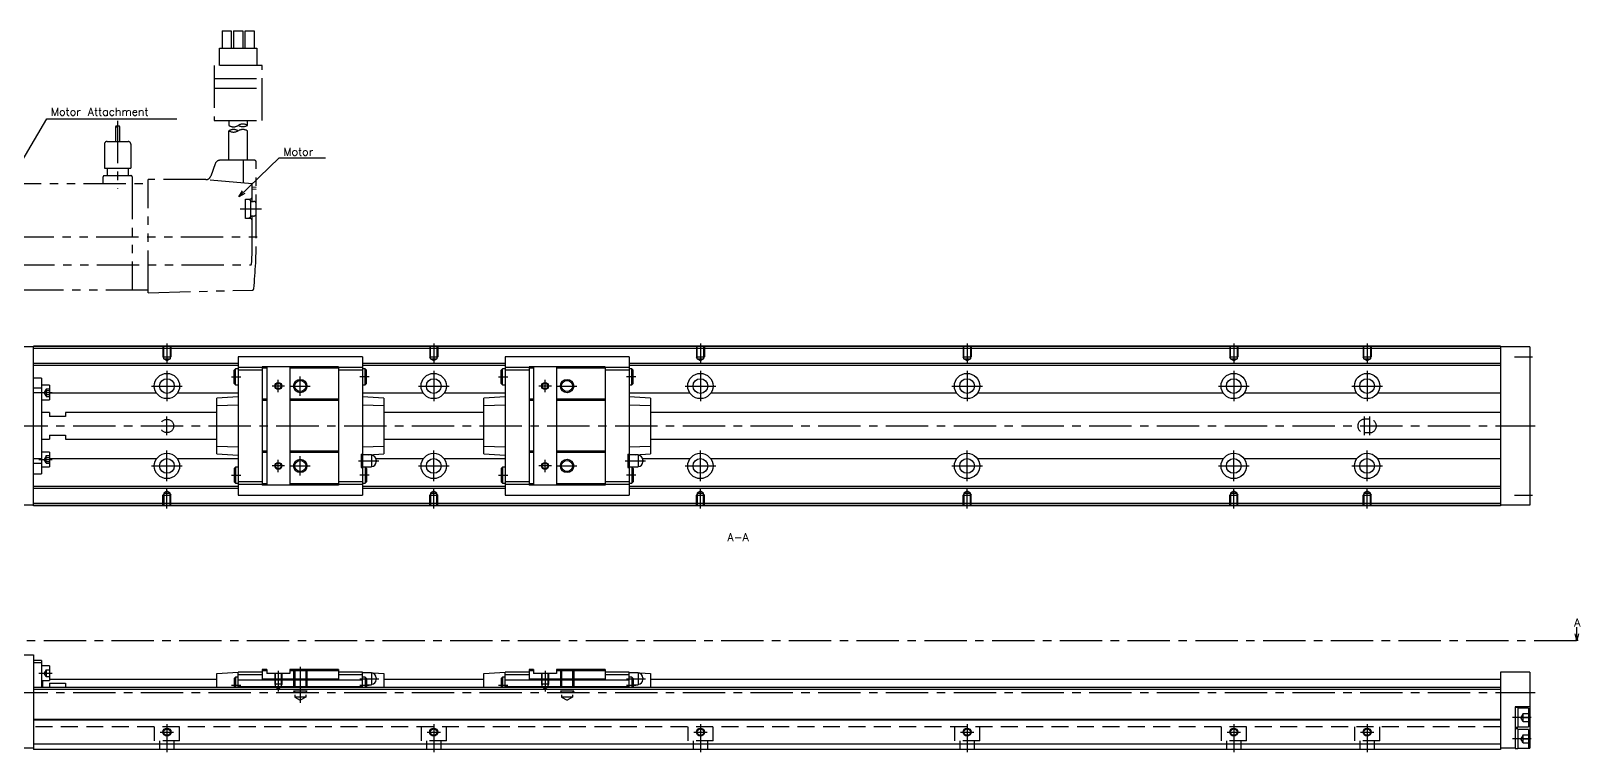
# Model space of a CAD drawing. Extents: x -2 to 875, y -8 to 279.
# Drawn here: x 294 to 875, y 9 to 279 of the extents above; entities that cross this region are included whole.
import ezdxf

# ---------------------------------------------------------------- set-up
doc = ezdxf.new("R2010")
doc.units = 0
doc.header["$LTSCALE"] = 0.5
for name, pattern in [('CENTER', [50.8, 31.75, -6.35, 6.35, -6.35]), ('DASHED', [19.05, 12.7, -6.35]), ('PHANTOM', [63.5, 31.75, -6.35, 6.35, -6.35, 6.35, -6.35])]:
    doc.linetypes.add(name, pattern=pattern)
for name, color, linetype in [('MSM_CENTER', 1, 'CENTER'), ('MSM_CONTINUOUS', 7, 'CONTINUOUS'), ('MSM_DASHED', 4, 'DASHED'), ('MSM_IMAGINARY', 6, 'PHANTOM'), ('MSM_NARROW', 5, 'CONTINUOUS'), ('MSM_PART_NUMBER', 7, 'CONTINUOUS')]:
    doc.layers.add(name, color=color, linetype=linetype)
doc.styles.get("Standard").update_dxf_attribs({"font": 'txt.shx', "height": 3, "bigfont": 'bigfont.shx'})

msp = doc.modelspace()

# ---------------------------------------------------------------- linework, layer by layer
at = {"layer": 'MSM_CENTER'}
for p, q in [((344.76, 162.3), (344.76, 154.79)), ((444.76, 162.3), (444.76, 154.79)), ((544.76, 162.3), (544.76, 154.79)), ((644.76, 162.3), (644.76, 154.79)), ((744.76, 162.3), (744.76, 154.79)), ((794.76, 162.3), (794.76, 154.79)), ((850.01, 157.3), (856.76, 157.3)), ((344.76, 152.05), (344.76, 140.55)), ((444.76, 152.05), (444.76, 140.55)), ((544.76, 152.05), (544.76, 140.55)), ((644.76, 152.05), (644.76, 140.55)), ((744.76, 152.05), (744.76, 140.55)), ((794.76, 152.05), (794.76, 140.55)), ((339.01, 146.3), (350.51, 146.3)), ((369.01, 149.8), (372.51, 149.8)), ((388.88, 146.3), (384.15, 146.3)), ((386.51, 143.93), (386.51, 148.66)), ((391.14, 146.3), (398.39, 146.3)), ((394.76, 142.67), (394.76, 149.92)), ((420.51, 149.8), (417.01, 149.8)), ((439.01, 146.3), (450.51, 146.3)), ((469.01, 149.8), (472.51, 149.8)), ((488.88, 146.3), (484.15, 146.3)), ((486.51, 143.93), (486.51, 148.66)), ((491.14, 146.3), (498.39, 146.3)), ((520.51, 149.8), (517.01, 149.8)), ((539.01, 146.3), (550.51, 146.3)), ((639.01, 146.3), (650.51, 146.3)), ((739.01, 146.3), (750.51, 146.3)), ((789.01, 146.3), (800.51, 146.3)), ((296.76, 143.85), (301.76, 143.85)), ((344.76, 127.8), (344.76, 134.8)), ((793.76, 127.8), (793.76, 134.8)), ((795.76, 127.8), (795.76, 134.8)), ((258.76, 131.3), (857.76, 131.3)), ((344.76, 110.55), (344.76, 122.05)), ((444.76, 110.55), (444.76, 122.05)), ((544.76, 110.55), (544.76, 122.05)), ((644.76, 110.55), (644.76, 122.05)), ((744.76, 110.55), (744.76, 122.05)), ((794.76, 110.55), (794.76, 122.05)), ((296.76, 118.74), (301.76, 118.74)), ((339.01, 116.3), (350.51, 116.3)), ((388.88, 116.3), (384.15, 116.3)), ((386.51, 113.93), (386.51, 118.66)), ((391.14, 116.3), (398.39, 116.3)), ((394.76, 112.67), (394.76, 119.92)), ((416.51, 118.2), (424.21, 118.2)), ((439.01, 116.3), (450.51, 116.3)), ((488.88, 116.3), (484.15, 116.3)), ((486.51, 113.93), (486.51, 118.66)), ((491.14, 116.3), (498.39, 116.3)), ((516.51, 118.2), (524.21, 118.2)), ((539.01, 116.3), (550.51, 116.3)), ((639.01, 116.3), (650.51, 116.3)), ((739.01, 116.3), (750.51, 116.3)), ((789.01, 116.3), (800.51, 116.3)), ((369.01, 112.8), (372.51, 112.8)), ((420.51, 112.8), (417.01, 112.8)), ((469.01, 112.8), (472.51, 112.8)), ((520.51, 112.8), (517.01, 112.8)), ((344.76, 100.3), (344.76, 107.81)), ((444.76, 100.3), (444.76, 107.81)), ((544.76, 100.3), (544.76, 107.81)), ((644.76, 100.3), (644.76, 107.81)), ((744.76, 100.3), (744.76, 107.81)), ((794.76, 100.3), (794.76, 107.81)), ((850.01, 105.3), (856.76, 105.3)), ((247.76, 50.8), (873.42, 50.8)), ((394.76, 41), (394.76, 27.41)), ((296.76, 38.55), (301.76, 38.55)), ((386.51, 39.5), (386.51, 31.69)), ((417.01, 36.5), (424.21, 36.5)), ((486.51, 39.5), (486.51, 31.69)), ((517.01, 36.5), (524.21, 36.5)), ((258.76, 31.3), (857.76, 31.3)), ((369.01, 34.1), (372.51, 34.1)), ((417.01, 34.1), (420.51, 34.1)), ((469.01, 34.1), (472.51, 34.1)), ((517.01, 34.1), (520.51, 34.1)), ((344.76, 19.5), (344.76, 9)), ((444.76, 19.5), (444.76, 9)), ((544.76, 19.5), (544.76, 9)), ((644.76, 19.5), (644.76, 9)), ((744.76, 19.5), (744.76, 9)), ((794.76, 19.5), (794.76, 9)), ((856.26, 22), (849.26, 22)), ((342.26, 16.5), (347.26, 16.5)), ((442.26, 16.5), (447.26, 16.5)), ((542.26, 16.5), (547.26, 16.5)), ((642.26, 16.5), (647.26, 16.5)), ((742.26, 16.5), (747.26, 16.5)), ((792.26, 16.5), (797.26, 16.5)), ((856.26, 14), (849.26, 14))]:
    msp.add_line(p, q, dxfattribs=at)
at = {"layer": 'MSM_CONTINUOUS'}
for p, q in [((294.76, 161), (279.76, 161)), ((844.76, 161.3), (294.76, 161.3)), ((294.76, 101.3), (294.76, 161.3)), ((844.76, 161.1), (294.76, 161.1)), ((844.76, 160.4), (294.76, 160.4)), ((418.01, 157.2), (371.51, 157.2)), ((371.51, 157.2), (371.51, 105.4)), ((418.01, 157.2), (418.01, 105.4)), ((518.01, 157.2), (471.51, 157.2)), ((471.51, 157.2), (471.51, 105.4)), ((518.01, 157.2), (518.01, 105.4)), ((844.76, 161.3), (844.76, 101.3)), ((855.76, 161), (844.76, 161)), ((855.76, 161), (855.76, 101.6)), ((371.51, 154.75), (294.76, 154.75)), ((371.51, 154.05), (294.76, 154.05)), ((370.51, 152.8), (370.01, 152.3)), ((370.01, 147.3), (370.01, 152.3)), ((370.51, 146.8), (370.51, 152.8)), ((371.51, 152.8), (370.51, 152.8)), ((380.51, 153.25), (371.51, 153.25)), ((380.51, 152.25), (371.51, 152.25)), ((380.51, 153.55), (380.51, 109.05)), ((409.01, 153.55), (380.51, 153.55)), ((382.16, 153.05), (380.51, 153.05)), ((382.16, 153.55), (382.16, 109.05)), ((390.86, 153.55), (390.86, 109.05)), ((409.01, 153.05), (390.86, 153.05)), ((409.01, 153.55), (409.01, 109.05)), ((418.01, 153.25), (409.01, 153.25)), ((418.01, 152.25), (409.01, 152.25)), ((471.51, 154.75), (418.01, 154.75)), ((471.51, 154.05), (418.01, 154.05)), ((419.01, 152.8), (418.01, 152.8)), ((419.51, 152.3), (419.01, 152.8)), ((419.01, 146.8), (419.01, 152.8)), ((419.51, 147.3), (419.51, 152.3)), ((470.51, 152.8), (470.01, 152.3)), ((470.01, 147.3), (470.01, 152.3)), ((470.51, 146.8), (470.51, 152.8)), ((471.51, 152.8), (470.51, 152.8)), ((480.51, 153.25), (471.51, 153.25)), ((480.51, 152.25), (471.51, 152.25)), ((480.51, 153.55), (480.51, 109.05)), ((509.01, 153.55), (480.51, 153.55)), ((482.16, 153.05), (480.51, 153.05)), ((482.16, 153.55), (482.16, 109.05)), ((490.86, 153.55), (490.86, 109.05)), ((509.01, 153.05), (490.86, 153.05)), ((509.01, 153.55), (509.01, 109.05)), ((518.01, 153.25), (509.01, 153.25)), ((518.01, 152.25), (509.01, 152.25)), ((844.76, 154.75), (518.01, 154.75)), ((844.76, 154.05), (518.01, 154.05)), ((519.01, 152.8), (518.01, 152.8)), ((519.51, 152.3), (519.01, 152.8)), ((519.01, 146.8), (519.01, 152.8)), ((519.51, 147.3), (519.51, 152.3)), ((297.76, 149.3), (294.76, 149.3)), ((297.76, 145.43), (294.76, 145.43)), ((297.76, 149.3), (297.76, 113.3)), ((300.76, 146.6), (297.76, 146.6)), ((300.76, 146.6), (300.76, 141.1)), ((370.01, 147.3), (370.51, 146.8)), ((370.51, 146.8), (371.51, 146.8)), ((418.01, 146.8), (419.01, 146.8)), ((419.01, 146.8), (419.51, 147.3)), ((470.01, 147.3), (470.51, 146.8)), ((470.51, 146.8), (471.51, 146.8)), ((518.01, 146.8), (519.01, 146.8)), ((519.01, 146.8), (519.51, 147.3)), ((297.76, 143.68), (294.76, 143.68)), ((297.76, 141.1), (300.76, 141.1)), ((340.81, 143.66), (300.76, 143.66)), ((371.51, 143.66), (348.71, 143.66)), ((371.51, 142.3), (363.51, 141.77)), ((363.51, 120.83), (363.51, 141.77)), ((382.16, 141.3), (380.51, 141.3)), ((382.16, 140.8), (380.51, 140.8)), ((409.01, 141.3), (390.86, 141.3)), ((409.01, 140.8), (390.86, 140.8)), ((440.81, 143.66), (418.01, 143.66)), ((426.01, 141.77), (418.01, 142.3)), ((426.01, 141.77), (426.01, 120.83)), ((471.51, 143.66), (448.71, 143.66)), ((471.51, 142.3), (463.51, 141.77)), ((463.51, 120.83), (463.51, 141.77)), ((482.16, 141.3), (480.51, 141.3)), ((482.16, 140.8), (480.51, 140.8)), ((509.01, 141.3), (490.86, 141.3)), ((509.01, 140.8), (490.86, 140.8)), ((540.81, 143.66), (518.01, 143.66)), ((526.01, 141.77), (518.01, 142.3)), ((526.01, 141.77), (526.01, 120.83)), ((640.81, 143.66), (548.71, 143.66)), ((740.81, 143.66), (648.71, 143.66)), ((790.81, 143.66), (748.71, 143.66)), ((844.76, 143.66), (798.71, 143.66)), ((300.76, 136.3), (297.76, 136.3)), ((300.76, 136.3), (300.76, 134.8)), ((306.76, 134.8), (300.76, 134.8)), ((306.76, 136.3), (306.76, 134.8)), ((363.51, 136.3), (306.76, 136.3)), ((371.51, 139.16), (363.51, 138.9)), ((426.01, 138.9), (418.01, 139.16)), ((463.51, 136.3), (426.01, 136.3)), ((471.51, 139.16), (463.51, 138.9)), ((526.01, 138.9), (518.01, 139.16)), ((844.76, 136.3), (526.01, 136.3)), ((300.76, 127.8), (306.76, 127.8)), ((300.76, 127.8), (300.76, 126.3)), ((306.76, 127.8), (306.76, 126.3)), ((297.76, 126.3), (300.76, 126.3)), ((306.76, 126.3), (363.51, 126.3)), ((363.51, 123.7), (371.51, 123.44)), ((418.01, 123.44), (426.01, 123.7)), ((426.01, 126.3), (463.51, 126.3)), ((463.51, 123.7), (471.51, 123.44)), ((518.01, 123.44), (526.01, 123.7)), ((526.01, 126.3), (844.76, 126.3)), ((297.76, 118.92), (294.76, 118.92)), ((297.76, 117.17), (294.76, 117.17)), ((300.76, 121.49), (297.76, 121.49)), ((300.76, 121.49), (300.76, 115.99)), ((340.81, 118.94), (300.76, 118.94)), ((371.51, 118.94), (348.71, 118.94)), ((363.51, 120.83), (371.51, 120.3)), ((382.16, 121.8), (380.51, 121.8)), ((382.16, 121.3), (380.51, 121.3)), ((409.01, 121.8), (390.86, 121.8)), ((409.01, 121.3), (390.86, 121.3)), ((417.51, 120.7), (417.51, 115.7)), ((417.51, 120.7), (418.01, 120.7)), ((418.01, 119.7), (417.51, 119.7)), ((417.51, 116.7), (418.01, 116.7)), ((421.46, 120.45), (418.01, 120.45)), ((420.27, 120.45), (426.01, 120.83)), ((421.46, 120.45), (421.46, 115.95)), ((440.81, 118.94), (423.15, 118.94)), ((423.21, 118.5), (423.21, 117.9)), ((471.51, 118.94), (448.71, 118.94)), ((463.51, 120.83), (471.51, 120.3)), ((482.16, 121.8), (480.51, 121.8)), ((482.16, 121.3), (480.51, 121.3)), ((509.01, 121.8), (490.86, 121.8)), ((509.01, 121.3), (490.86, 121.3)), ((517.51, 120.7), (517.51, 115.7)), ((517.51, 120.7), (518.01, 120.7)), ((518.01, 119.7), (517.51, 119.7)), ((517.51, 116.7), (518.01, 116.7)), ((521.46, 120.45), (518.01, 120.45)), ((520.27, 120.45), (526.01, 120.83)), ((521.46, 120.45), (521.46, 115.95)), ((540.81, 118.94), (523.15, 118.94)), ((523.21, 118.5), (523.21, 117.9)), ((640.81, 118.94), (548.71, 118.94)), ((740.81, 118.94), (648.71, 118.94)), ((790.81, 118.94), (748.71, 118.94)), ((844.76, 118.94), (798.71, 118.94)), ((294.76, 113.3), (297.76, 113.3)), ((297.76, 115.99), (300.76, 115.99)), ((370.51, 115.8), (370.01, 115.3)), ((370.01, 115.3), (370.01, 110.3)), ((371.51, 115.8), (370.51, 115.8)), ((370.51, 115.8), (370.51, 109.8)), ((417.51, 115.7), (418.01, 115.7)), ((418.01, 115.95), (421.46, 115.95)), ((419.01, 115.8), (418.01, 115.8)), ((419.01, 115.8), (419.01, 109.8)), ((419.51, 115.3), (419.01, 115.8)), ((419.51, 115.3), (419.51, 110.3)), ((470.51, 115.8), (470.01, 115.3)), ((470.01, 115.3), (470.01, 110.3)), ((471.51, 115.8), (470.51, 115.8)), ((470.51, 115.8), (470.51, 109.8)), ((517.51, 115.7), (518.01, 115.7)), ((518.01, 115.95), (521.46, 115.95)), ((519.01, 115.8), (518.01, 115.8)), ((519.01, 115.8), (519.01, 109.8)), ((519.51, 115.3), (519.01, 115.8)), ((519.51, 115.3), (519.51, 110.3)), ((371.51, 108.55), (294.76, 108.55)), ((371.51, 107.85), (294.76, 107.85)), ((370.01, 110.3), (370.51, 109.8)), ((370.51, 109.8), (371.51, 109.8)), ((380.51, 110.35), (371.51, 110.35)), ((380.51, 109.35), (371.51, 109.35)), ((371.51, 105.4), (418.01, 105.4)), ((382.16, 109.55), (380.51, 109.55)), ((409.01, 109.05), (380.51, 109.05)), ((409.01, 109.55), (390.86, 109.55)), ((418.01, 110.35), (409.01, 110.35)), ((418.01, 109.35), (409.01, 109.35)), ((418.01, 109.8), (419.01, 109.8)), ((471.51, 108.55), (418.01, 108.55)), ((471.51, 107.85), (418.01, 107.85)), ((419.01, 109.8), (419.51, 110.3)), ((470.01, 110.3), (470.51, 109.8)), ((470.51, 109.8), (471.51, 109.8)), ((480.51, 110.35), (471.51, 110.35)), ((480.51, 109.35), (471.51, 109.35)), ((471.51, 105.4), (518.01, 105.4)), ((482.16, 109.55), (480.51, 109.55)), ((509.01, 109.05), (480.51, 109.05)), ((509.01, 109.55), (490.86, 109.55)), ((518.01, 110.35), (509.01, 110.35)), ((518.01, 109.35), (509.01, 109.35)), ((518.01, 109.8), (519.01, 109.8)), ((844.76, 108.55), (518.01, 108.55)), ((844.76, 107.85), (518.01, 107.85)), ((519.01, 109.8), (519.51, 110.3)), ((294.76, 101.6), (279.76, 101.6)), ((844.76, 102.2), (294.76, 102.2)), ((844.76, 101.5), (294.76, 101.5)), ((844.76, 101.3), (294.76, 101.3)), ((855.76, 101.6), (844.76, 101.6)), ((873.42, 50.8), (872.75, 53.3)), ((873.42, 50.8), (873.42, 55.8)), ((874.09, 53.3), (873.42, 50.8)), ((873.92, 50.8), (872.92, 50.8)), ((282.76, 45.5), (294.76, 45.5)), ((294.76, 45.5), (294.76, 10)), ((297.76, 43.3), (294.76, 43.3)), ((297.76, 42.45), (294.76, 42.45)), ((297.76, 43.3), (297.76, 33.2)), ((300.76, 41.3), (297.76, 41.3)), ((300.76, 41.3), (300.76, 35.8)), ((297.76, 35.8), (300.76, 35.8)), ((298.26, 33.2), (298.26, 35.8)), ((300.76, 36.3), (363.51, 36.3)), ((300.76, 34.87), (306.76, 34.87)), ((300.76, 34.87), (300.76, 33.2)), ((306.76, 34.87), (306.76, 33.2)), ((363.51, 38.5), (371.51, 39)), ((363.51, 33.2), (363.51, 38.5)), ((370.51, 37.1), (370.01, 36.6)), ((370.01, 36.6), (370.01, 33.2)), ((371.51, 37.1), (370.51, 37.1)), ((370.51, 37.1), (370.51, 33.2)), ((380.51, 39), (371.51, 39)), ((371.51, 33.2), (371.51, 39)), ((380.51, 38), (371.51, 38)), ((418.01, 36), (371.51, 36)), ((380.51, 40), (380.51, 36.29)), ((382.16, 40), (380.51, 40)), ((382.16, 39.5), (380.51, 39.5)), ((409.01, 36.29), (380.51, 36.29)), ((382.16, 40), (382.16, 38.5)), ((390.86, 38.5), (382.16, 38.5)), ((390.86, 40), (390.86, 38.5)), ((409.01, 40), (390.86, 40)), ((409.01, 39.5), (390.86, 39.5)), ((409.01, 40), (409.01, 36.29)), ((418.01, 39), (409.01, 39)), ((418.01, 38), (409.01, 38)), ((418.01, 39), (426.01, 38.5)), ((418.01, 33.2), (418.01, 39)), ((421.46, 38.75), (418.01, 38.75)), ((419.01, 37.1), (418.01, 37.1)), ((419.51, 36.6), (419.01, 37.1)), ((419.01, 37.1), (419.01, 33.2)), ((419.51, 36.6), (419.51, 33.2)), ((421.46, 38.75), (421.46, 34.25)), ((423.21, 36.8), (423.21, 36.2)), ((426.01, 38.5), (426.01, 33.2)), ((426.01, 36.3), (463.51, 36.3)), ((463.51, 38.5), (471.51, 39)), ((463.51, 33.2), (463.51, 38.5)), ((470.51, 37.1), (470.01, 36.6)), ((470.01, 36.6), (470.01, 33.2)), ((471.51, 37.1), (470.51, 37.1)), ((470.51, 37.1), (470.51, 33.2)), ((480.51, 39), (471.51, 39)), ((471.51, 33.2), (471.51, 39)), ((480.51, 38), (471.51, 38)), ((518.01, 36), (471.51, 36)), ((480.51, 40), (480.51, 36.29)), ((482.16, 40), (480.51, 40)), ((482.16, 39.5), (480.51, 39.5)), ((509.01, 36.29), (480.51, 36.29)), ((482.16, 40), (482.16, 38.5)), ((490.86, 38.5), (482.16, 38.5)), ((490.86, 40), (490.86, 38.5)), ((509.01, 40), (490.86, 40)), ((509.01, 39.5), (490.86, 39.5)), ((509.01, 40), (509.01, 36.29)), ((518.01, 39), (509.01, 39)), ((518.01, 38), (509.01, 38)), ((518.01, 39), (526.01, 38.5)), ((518.01, 33.2), (518.01, 39)), ((521.46, 38.75), (518.01, 38.75)), ((519.01, 37.1), (518.01, 37.1)), ((519.51, 36.6), (519.01, 37.1)), ((519.01, 37.1), (519.01, 33.2)), ((519.51, 36.6), (519.51, 33.2)), ((521.46, 38.75), (521.46, 34.25)), ((523.21, 36.8), (523.21, 36.2)), ((526.01, 38.5), (526.01, 33.2)), ((526.01, 36.3), (844.76, 36.3)), ((844.76, 39), (844.76, 10)), ((855.76, 39), (844.76, 39)), ((855.76, 39), (855.76, 10.5)), ((844.76, 33.2), (294.76, 33.2)), ((844.76, 32.5), (294.76, 32.5)), ((418.01, 33.5), (371.51, 33.5)), ((419.51, 34.25), (421.46, 34.25)), ((518.01, 33.5), (471.51, 33.5)), ((519.51, 34.25), (521.46, 34.25)), ((855.76, 26), (850.26, 26)), ((850.26, 26), (850.26, 10.35)), ((851.26, 25.65), (850.26, 25.65)), ((851.26, 25.65), (851.26, 18.35)), ((855.26, 25.5), (851.26, 25.5)), ((855.26, 25.5), (855.26, 18.5)), ((844.76, 21.2), (294.76, 21.2)), ((844.76, 21), (294.76, 21)), ((850.26, 18.35), (851.26, 18.35)), ((851.26, 17.65), (850.26, 17.65)), ((851.26, 18.5), (855.26, 18.5)), ((851.26, 17.65), (851.26, 10.35)), ((855.26, 17.5), (851.26, 17.5)), ((855.26, 17.5), (855.26, 10.5)), ((844.76, 12), (294.76, 12)), ((294.76, 10.5), (285.26, 10.5)), ((844.76, 10), (294.76, 10)), ((850.26, 10.5), (844.76, 10.5)), ((850.26, 10.35), (851.26, 10.35)), ((851.26, 10.5), (855.76, 10.5))]:
    msp.add_line(p, q, dxfattribs=at)
for centre, radius in [((344.76, 146.3), 4.75), ((444.76, 146.3), 4.75), ((544.76, 146.3), 4.75), ((644.76, 146.3), 4.75), ((744.76, 146.3), 4.75), ((794.76, 146.3), 4.75), ((344.76, 146.3), 2.75), ((386.51, 146.3), 1.06), ((386.51, 146.3), 1.06), ((394.76, 146.3), 2.07), ((394.76, 146.3), 2.07), ((444.76, 146.3), 2.75), ((486.51, 146.3), 1.06), ((486.51, 146.3), 1.06), ((494.76, 146.3), 2.07), ((494.76, 146.3), 2.07), ((544.76, 146.3), 2.75), ((644.76, 146.3), 2.75), ((744.76, 146.3), 2.75), ((794.76, 146.3), 2.75), ((344.76, 116.3), 4.75), ((344.76, 116.3), 2.75), ((386.51, 116.3), 1.06), ((386.51, 116.3), 1.06), ((394.76, 116.3), 2.07), ((394.76, 116.3), 2.07), ((444.76, 116.3), 4.75), ((444.76, 116.3), 2.75), ((486.51, 116.3), 1.06), ((486.51, 116.3), 1.06), ((494.76, 116.3), 2.07), ((494.76, 116.3), 2.07), ((544.76, 116.3), 4.75), ((544.76, 116.3), 2.75), ((644.76, 116.3), 4.75), ((644.76, 116.3), 2.75), ((744.76, 116.3), 4.75), ((744.76, 116.3), 2.75), ((794.76, 116.3), 4.75), ((794.76, 116.3), 2.75), ((344.76, 16.5), 1.23), ((444.76, 16.5), 1.23), ((544.76, 16.5), 1.23), ((644.76, 16.5), 1.23), ((744.76, 16.5), 1.23), ((794.76, 16.5), 1.23)]:
    msp.add_circle(centre, radius, dxfattribs=at)
for centre, start, end in [((421.46, 118.5), 0, 90), ((421.46, 117.9), 270, 0), ((521.46, 118.5), 0, 90), ((521.46, 117.9), 270, 0), ((421.46, 36.8), 0, 90), ((421.46, 36.2), 270, 0), ((521.46, 36.8), 0, 90), ((521.46, 36.2), 270, 0)]:
    msp.add_arc(centre, 1.75, start, end, dxfattribs=at)
at = {"layer": 'MSM_DASHED'}
for p, q in [((343.26, 161.3), (343.26, 157.3)), ((343.53, 156.83), (343.26, 157.3)), ((343.26, 157.3), (346.26, 157.3)), ((343.53, 156.5), (343.53, 161.3)), ((345.99, 161.3), (345.99, 156.5)), ((345.99, 156.83), (346.26, 157.3)), ((346.26, 161.3), (346.26, 157.3)), ((443.26, 161.3), (443.26, 157.3)), ((443.53, 156.83), (443.26, 157.3)), ((443.26, 157.3), (446.26, 157.3)), ((443.53, 156.5), (443.53, 161.3)), ((445.99, 161.3), (445.99, 156.5)), ((445.99, 156.83), (446.26, 157.3)), ((446.26, 161.3), (446.26, 157.3)), ((543.26, 161.3), (543.26, 157.3)), ((543.53, 156.83), (543.26, 157.3)), ((543.26, 157.3), (546.26, 157.3)), ((543.53, 156.5), (543.53, 161.3)), ((545.99, 161.3), (545.99, 156.5)), ((545.99, 156.83), (546.26, 157.3)), ((546.26, 161.3), (546.26, 157.3)), ((643.26, 161.3), (643.26, 157.3)), ((643.53, 156.83), (643.26, 157.3)), ((643.26, 157.3), (646.26, 157.3)), ((643.53, 156.5), (643.53, 161.3)), ((645.99, 161.3), (645.99, 156.5)), ((645.99, 156.83), (646.26, 157.3)), ((646.26, 161.3), (646.26, 157.3)), ((743.26, 161.3), (743.26, 157.3)), ((743.53, 156.83), (743.26, 157.3)), ((743.26, 157.3), (746.26, 157.3)), ((743.53, 156.5), (743.53, 161.3)), ((745.99, 161.3), (745.99, 156.5)), ((745.99, 156.83), (746.26, 157.3)), ((746.26, 161.3), (746.26, 157.3)), ((793.26, 161.3), (793.26, 157.3)), ((793.53, 156.83), (793.26, 157.3)), ((793.26, 157.3), (796.26, 157.3)), ((793.53, 156.5), (793.53, 161.3)), ((795.99, 161.3), (795.99, 156.5)), ((795.99, 156.83), (796.26, 157.3)), ((796.26, 161.3), (796.26, 157.3)), ((343.53, 156.5), (345.99, 156.5)), ((344.76, 155.79), (343.53, 156.5)), ((345.99, 156.5), (344.76, 155.79)), ((443.53, 156.5), (445.99, 156.5)), ((444.76, 155.79), (443.53, 156.5)), ((445.99, 156.5), (444.76, 155.79)), ((543.53, 156.5), (545.99, 156.5)), ((544.76, 155.79), (543.53, 156.5)), ((545.99, 156.5), (544.76, 155.79)), ((643.53, 156.5), (645.99, 156.5)), ((644.76, 155.79), (643.53, 156.5)), ((645.99, 156.5), (644.76, 155.79)), ((743.53, 156.5), (745.99, 156.5)), ((744.76, 155.79), (743.53, 156.5)), ((745.99, 156.5), (744.76, 155.79)), ((793.53, 156.5), (795.99, 156.5)), ((794.76, 155.79), (793.53, 156.5)), ((795.99, 156.5), (794.76, 155.79)), ((299.46, 145.3), (300.76, 145.3)), ((299.46, 145.3), (299.46, 142.41)), ((299.46, 145.1), (298.74, 143.85)), ((299.46, 142.6), (298.74, 143.85)), ((299.46, 144.58), (300.76, 144.58)), ((299.46, 143.13), (300.76, 143.13)), ((299.46, 142.41), (300.76, 142.41)), ((795.76, 133.8), (793.76, 133.8)), ((793.76, 128.8), (795.76, 128.8)), ((299.46, 119.99), (298.74, 118.74)), ((299.46, 117.49), (298.74, 118.74)), ((299.46, 120.19), (300.76, 120.19)), ((299.46, 117.3), (299.46, 120.19)), ((299.46, 119.47), (300.76, 119.47)), ((299.46, 118.02), (300.76, 118.02)), ((299.46, 117.3), (300.76, 117.3)), ((343.53, 105.77), (343.26, 105.3)), ((343.26, 101.3), (343.26, 105.3)), ((343.26, 105.3), (346.26, 105.3)), ((344.76, 106.81), (343.53, 106.1)), ((343.53, 106.1), (343.53, 101.3)), ((343.53, 106.1), (345.99, 106.1)), ((345.99, 106.1), (344.76, 106.81)), ((345.99, 101.3), (345.99, 106.1)), ((345.99, 105.77), (346.26, 105.3)), ((346.26, 101.3), (346.26, 105.3)), ((443.53, 105.77), (443.26, 105.3)), ((443.26, 101.3), (443.26, 105.3)), ((443.26, 105.3), (446.26, 105.3)), ((444.76, 106.81), (443.53, 106.1)), ((443.53, 106.1), (443.53, 101.3)), ((443.53, 106.1), (445.99, 106.1)), ((445.99, 106.1), (444.76, 106.81)), ((445.99, 101.3), (445.99, 106.1)), ((445.99, 105.77), (446.26, 105.3)), ((446.26, 101.3), (446.26, 105.3)), ((543.53, 105.77), (543.26, 105.3)), ((543.26, 101.3), (543.26, 105.3)), ((543.26, 105.3), (546.26, 105.3)), ((544.76, 106.81), (543.53, 106.1)), ((543.53, 106.1), (543.53, 101.3)), ((543.53, 106.1), (545.99, 106.1)), ((545.99, 106.1), (544.76, 106.81)), ((545.99, 101.3), (545.99, 106.1)), ((545.99, 105.77), (546.26, 105.3)), ((546.26, 101.3), (546.26, 105.3)), ((643.53, 105.77), (643.26, 105.3)), ((643.26, 101.3), (643.26, 105.3)), ((643.26, 105.3), (646.26, 105.3)), ((644.76, 106.81), (643.53, 106.1)), ((643.53, 106.1), (643.53, 101.3)), ((643.53, 106.1), (645.99, 106.1)), ((645.99, 106.1), (644.76, 106.81)), ((645.99, 101.3), (645.99, 106.1)), ((645.99, 105.77), (646.26, 105.3)), ((646.26, 101.3), (646.26, 105.3)), ((743.53, 105.77), (743.26, 105.3)), ((743.26, 101.3), (743.26, 105.3)), ((743.26, 105.3), (746.26, 105.3)), ((744.76, 106.81), (743.53, 106.1)), ((743.53, 106.1), (743.53, 101.3)), ((743.53, 106.1), (745.99, 106.1)), ((745.99, 106.1), (744.76, 106.81)), ((745.99, 101.3), (745.99, 106.1)), ((745.99, 105.77), (746.26, 105.3)), ((746.26, 101.3), (746.26, 105.3)), ((793.53, 105.77), (793.26, 105.3)), ((793.26, 101.3), (793.26, 105.3)), ((793.26, 105.3), (796.26, 105.3)), ((794.76, 106.81), (793.53, 106.1)), ((793.53, 106.1), (793.53, 101.3)), ((793.53, 106.1), (795.99, 106.1)), ((795.99, 106.1), (794.76, 106.81)), ((795.99, 101.3), (795.99, 106.1)), ((795.99, 105.77), (796.26, 105.3)), ((796.26, 101.3), (796.26, 105.3)), ((299.46, 39.8), (298.74, 38.55)), ((299.46, 37.3), (298.74, 38.55)), ((299.46, 39.8), (300.76, 39.8)), ((299.46, 39.8), (299.46, 37.3)), ((299.46, 38.55), (300.76, 38.55)), ((299.46, 37.3), (300.76, 37.3)), ((385.21, 38.5), (385.21, 34.5)), ((385.45, 33.3), (385.45, 38.5)), ((387.57, 38.5), (387.57, 33.3)), ((387.81, 38.5), (387.81, 34.5)), ((392.26, 40), (392.26, 32)), ((392.69, 40), (392.69, 29.6)), ((396.83, 40), (396.83, 29.6)), ((397.26, 40), (397.26, 32)), ((485.21, 38.5), (485.21, 34.5)), ((485.45, 33.3), (485.45, 38.5)), ((487.57, 38.5), (487.57, 33.3)), ((487.81, 38.5), (487.81, 34.5)), ((492.26, 40), (492.26, 32)), ((492.69, 40), (492.69, 29.6)), ((496.83, 40), (496.83, 29.6)), ((497.26, 40), (497.26, 32)), ((387.81, 34.5), (385.21, 34.5)), ((385.21, 34.5), (385.45, 34.08)), ((386.51, 32.69), (385.45, 33.3)), ((385.45, 33.3), (387.57, 33.3)), ((387.57, 33.3), (386.51, 32.69)), ((387.81, 34.5), (387.57, 34.08)), ((392.26, 32), (397.26, 32)), ((392.26, 32), (392.69, 31.25)), ((396.83, 29.6), (392.69, 29.6)), ((392.69, 29.6), (394.76, 28.41)), ((396.83, 29.6), (394.76, 28.41)), ((397.26, 32), (396.83, 31.25)), ((487.81, 34.5), (485.21, 34.5)), ((485.21, 34.5), (485.45, 34.08)), ((486.51, 32.69), (485.45, 33.3)), ((485.45, 33.3), (487.57, 33.3)), ((487.57, 33.3), (486.51, 32.69)), ((487.81, 34.5), (487.57, 34.08)), ((492.26, 32), (497.26, 32)), ((492.26, 32), (492.69, 31.25)), ((496.83, 29.6), (492.69, 29.6)), ((492.69, 29.6), (494.76, 28.41)), ((496.83, 29.6), (494.76, 28.41)), ((497.26, 32), (496.83, 31.25)), ((853.26, 23.5), (852.4, 22)), ((853.26, 20.5), (853.26, 23.5)), ((853.26, 23.5), (855.26, 23.5)), ((844.76, 18.5), (294.76, 18.5)), ((340.01, 18.5), (340.01, 13.2)), ((349.51, 13.2), (349.51, 18.5)), ((440.01, 18.5), (440.01, 13.2)), ((449.51, 13.2), (449.51, 18.5)), ((540.01, 18.5), (540.01, 13.2)), ((549.51, 13.2), (549.51, 18.5)), ((640.01, 18.5), (640.01, 13.2)), ((649.51, 13.2), (649.51, 18.5)), ((740.01, 18.5), (740.01, 13.2)), ((749.51, 13.2), (749.51, 18.5)), ((790.01, 18.5), (790.01, 13.2)), ((799.51, 13.2), (799.51, 18.5)), ((853.26, 20.5), (852.4, 22)), ((853.26, 22), (855.26, 22)), ((853.26, 20.5), (855.26, 20.5)), ((349.51, 13.2), (340.01, 13.2)), ((342.01, 13.2), (342.01, 10)), ((347.51, 10), (347.51, 13.2)), ((449.51, 13.2), (440.01, 13.2)), ((442.01, 13.2), (442.01, 10)), ((447.51, 10), (447.51, 13.2)), ((549.51, 13.2), (540.01, 13.2)), ((542.01, 13.2), (542.01, 10)), ((547.51, 10), (547.51, 13.2)), ((649.51, 13.2), (640.01, 13.2)), ((642.01, 13.2), (642.01, 10)), ((647.51, 10), (647.51, 13.2)), ((749.51, 13.2), (740.01, 13.2)), ((742.01, 13.2), (742.01, 10)), ((747.51, 10), (747.51, 13.2)), ((799.51, 13.2), (790.01, 13.2)), ((792.01, 13.2), (792.01, 10)), ((797.51, 10), (797.51, 13.2)), ((853.26, 15.5), (852.4, 14)), ((853.26, 12.5), (852.4, 14)), ((853.26, 12.5), (853.26, 15.5)), ((853.26, 15.5), (855.26, 15.5)), ((853.26, 14), (855.26, 14)), ((853.26, 12.5), (855.26, 12.5))]:
    msp.add_line(p, q, dxfattribs=at)
msp.add_circle((344.76, 131.3), 2.5, dxfattribs=at)
for centre, start, end in [((793.76, 131.3), 90, 270), ((795.76, 131.3), 270, 90)]:
    msp.add_arc(centre, 2.5, start, end, dxfattribs=at)
at = {"layer": 'MSM_IMAGINARY'}
for p, q in [((365.46, 279.48), (365.46, 272.98)), ((365.46, 279.48), (368.86, 279.48)), ((368.86, 279.48), (368.86, 272.98)), ((369.76, 279.48), (373.16, 279.48)), ((369.76, 279.48), (369.76, 272.98)), ((373.16, 279.48), (373.16, 272.98)), ((374.06, 279.48), (377.46, 279.48)), ((374.06, 272.98), (374.06, 279.48)), ((377.46, 279.48), (377.46, 272.98)), ((364.46, 272.98), (378.46, 272.98)), ((364.46, 266.48), (364.46, 272.98)), ((378.46, 272.98), (378.46, 266.48)), ((380.46, 266.48), (362.46, 266.48)), ((362.46, 266.48), (362.46, 245.86)), ((362.46, 261.63), (380.46, 261.63)), ((380.46, 245.86), (380.46, 266.48)), ((362.46, 258.03), (380.46, 258.03)), ((326.26, 245.75), (326.26, 220.3)), ((362.46, 245.86), (380.46, 245.86)), ((367.96, 245.86), (367.96, 244.07)), ((374.96, 244.07), (374.96, 245.86)), ((325.41, 243.64), (325.41, 238)), ((327.11, 238), (327.11, 243.64)), ((367.96, 231), (367.96, 242.04)), ((374.96, 231), (374.96, 242.04)), ((321.31, 237), (321.31, 228)), ((322.31, 238), (330.21, 238)), ((331.21, 237), (331.21, 228)), ((321.31, 228), (331.21, 228)), ((322.36, 228), (322.36, 225.2)), ((330.16, 228), (330.16, 225.2)), ((362.88, 229.68), (361.18, 225.02)), ((377.46, 231), (364.76, 231)), ((373.46, 222.46), (373.46, 231)), ((378.26, 202.3), (378.26, 230.2)), ((281.76, 222.3), (337.76, 222.3)), ((320.76, 224.7), (320.76, 222.3)), ((321.26, 225.2), (331.26, 225.2)), ((331.76, 224.7), (331.76, 182.3)), ((337.76, 181.3), (337.76, 223.7)), ((359.3, 223.7), (337.76, 223.7)), ((376.76, 222.17), (359.3, 223.7)), ((376.76, 215.53), (376.76, 222.17)), ((378.26, 220.76), (376.76, 220.89)), ((374.26, 216.38), (375.76, 216.38)), ((374.26, 209.18), (374.26, 216.38)), ((375.26, 216.28), (374.26, 216.28)), ((376.23, 215.53), (377.26, 215.53)), ((376.26, 210.28), (376.26, 215.28)), ((378.26, 220.06), (376.76, 220.19)), ((372.26, 212.78), (380.26, 212.78)), ((374.26, 209.28), (375.26, 209.28)), ((375.76, 209.18), (374.26, 209.18)), ((377.26, 210.03), (376.26, 210.03)), ((376.76, 202.3), (376.76, 210.03)), ((254.76, 202.3), (380.26, 202.3)), ((286.76, 191.73), (376, 191.73)), ((337.76, 182.3), (281.76, 182.3)), ((337.76, 181.3), (376.82, 182.29))]:
    msp.add_line(p, q, dxfattribs=at)
for centre, radius, start, end in [((369.71, 246.51), 3, 234.31321, 305.6839), ((373.21, 241.04), 3.5, 60.00144, 120.00143), ((373.21, 247.1), 3.5, 240.00146, 300.00146), ((325.84, 242.9), 0.85, 60.00095, 119.99903), ((325.84, 244.37), 0.85, 240.00098, 299.99903), ((326.69, 242.9), 0.85, 59.99866, 119.99903), ((369.71, 239.01), 3.5, 60.00144, 120.13194), ((369.71, 245.07), 3.5, 239.87096, 300.00002), ((373.21, 239.01), 3.5, 60.06374, 119.99999), ((322.31, 237), 1, 90, 180), ((330.21, 237), 1, 359.99999, 90), ((364.76, 229), 2, 90, 160), ((377.46, 230.2), 0.8, 359.99999, 90), ((321.26, 224.7), 0.5, 90, 180), ((331.26, 224.7), 0.5, 359.99999, 90), ((359.3, 225.7), 2, 270, 340), ((375.26, 215.28), 1, 359.99998, 90.00003), ((375.76, 217.38), 1, 270, 0.00001), ((377.26, 214.53), 1, 359.99998, 90.00003), ((375.26, 210.28), 1, 269.99998, 359.99996), ((375.76, 208.18), 1, 1.70941, 90.00002), ((377.26, 211.03), 1, 269.99998, 359.99996), ((178.26, 202.3), 198.5, 357.08357, 0.00001), ((178.26, 202.3), 200, 354.38737, 0.00001), ((376, 192.23), 0.5, 270, 357.08357), ((376.8, 182.79), 0.5, 271.45031, 354.38737)]:
    msp.add_arc(centre, radius, start, end, dxfattribs=at)
at = {"layer": 'MSM_NARROW'}
for centre, radius in [((386.51, 146.3), 1.3), ((394.76, 146.3), 2.5), ((486.51, 146.3), 1.3), ((494.76, 146.3), 2.5), ((386.51, 116.3), 1.3), ((394.76, 116.3), 2.5), ((486.51, 116.3), 1.3), ((494.76, 116.3), 2.5), ((344.76, 16.5), 1.5), ((444.76, 16.5), 1.5), ((544.76, 16.5), 1.5), ((644.76, 16.5), 1.5), ((744.76, 16.5), 1.5), ((794.76, 16.5), 1.5)]:
    msp.add_circle(centre, radius, dxfattribs=at)
at = {"layer": 'MSM_PART_NUMBER'}
for p, q in [((280.7, 214.29), (299.66, 246.54)), ((299.66, 246.54), (348.5, 246.54)), ((371.72, 217.28), (386.86, 231.83)), ((386.86, 231.83), (404.17, 231.83)), ((371.72, 217.28), (373.06, 219.49)), ((373.99, 218.52), (371.72, 217.28))]:
    msp.add_line(p, q, dxfattribs=at)

# ---------------------------------------------------------------- texts
for s, p in [('Motor Attachment', (301.22, 247.69)), ('Motor', (388.38, 232.69)), ('A-A', (554.93, 88.1)), ('A', (872.42, 56.05))]:
    msp.add_text(s, height=3, dxfattribs=at).set_placement(p)

doc.saveas('drawing.dxf')
